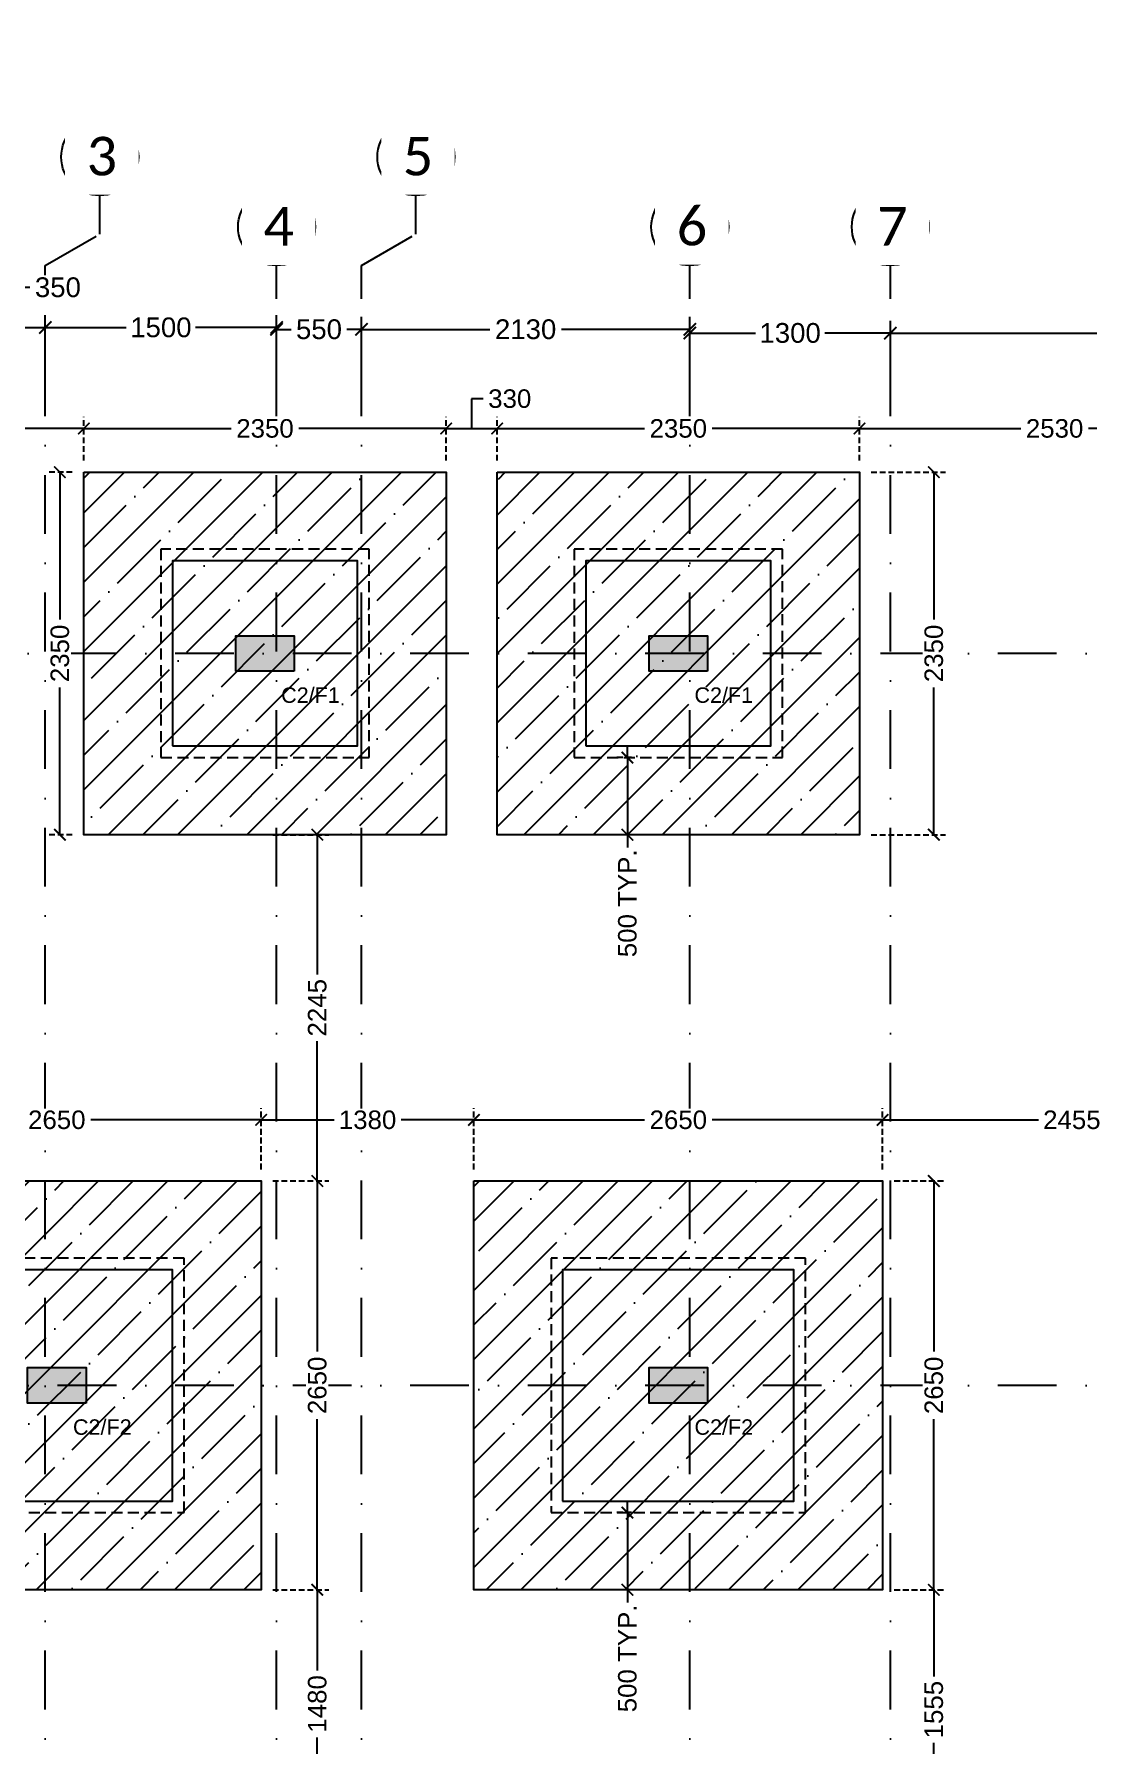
# Model space of a CAD drawing. Header units: millimetres. Extents: x -176651 to 388869, y -18959 to 486614.
# Drawn here: x 259295 to 266127, y 174825 to 185914 of the extents above; entities that cross this region are included whole.
import ezdxf
from ezdxf.xclip import XClip

# ---------------------------------------------------------------- set-up
doc = ezdxf.new("R2010")
doc.units = ezdxf.units.MM
doc.header["$LTSCALE"] = 150
doc.header["$XCLIPFRAME"] = 2
for name, pattern in [('3BHK-W(SB)$0$HIDDEN', [0.375, 0.25, -0.125]), ('DASHDOTX2', [50.8, 25.4, -12.7, 0, -12.7]), ('HIDDEN2', [4.7625, 3.175, -1.5875])]:
    doc.linetypes.add(name, pattern=pattern)
for name, color, linetype in [('ad-Column', 3, 'Continuous'), ('ad-Column Hatch', 125, 'Continuous'), ('ad-Footing line', 2, 'Continuous'), ('ad-Grid', 8, 'DASHDOTX2'), ('ad-PCC line', 8, 'HIDDEN2'), ('ad-Road', 2, 'Continuous'), ('ad-Road Hatch', 8, 'Continuous'), ('ad-Text main', 7, 'Continuous'), ('ad-Wall hatch', 8, 'Continuous')]:
    doc.layers.add(name, color=color, linetype=linetype)
for name, color, linetype, true_color in [('ad-Dimension', 5, 'Continuous', 0x0000ff), ('ad-External Dimension', 5, 'Continuous', 0x0000ff), ('ad-External Dimensions', 5, 'Continuous', 0x0000ff), ('ad-Footing Excavation', 30, 'Continuous', 0xff7f00), ('ad-Foundation text', 6, 'Continuous', 0xff00ff)]:
    doc.layers.add(name, color=color, linetype=linetype, true_color=true_color)
doc.layers.get('ad-External Dimensions').off()
doc.styles.get("Standard").update_dxf_attribs({"font": 'arial.ttf'})
doc.dimstyles.new('A-75-DIM-INT (Framing)', dxfattribs={"dimscale": 100, "dimtxt": 1.6, "dimasz": 1, "dimexe": 1, "dimexo": 1, "dimgap": 0.5, "dimtad": 0, "dimdec": 0, "dimdsep": 46, "dimtxsty": 'Standard', "dimblk": 'ARCHTICK', "dimcen": 0.025, "dimclrd": 5, "dimclre": 5, "dimclrt": 256, "dimazin": 2, "dimtfac": 1, "dimtdec": 0, "dimtmove": 1, "dimatfit": 0, "dimldrblk": 'ARCHTICK', "dimfxl": 1, "dimfxlon": 1, "dimtfill": 1, "dimtolj": 1, "dimtzin": 0, "dimarcsym": 0})
pattern_1 = [(45, (-985, -16725), (-224.5064, 224.5064), []), (45, (-760.5, -16725), (-224.5064, 224.5064), [396.875, -79.375, 0, -79.375])]
pattern_2 = [(45, (1695, -10390), (-224.506, 224.506), []), (45, (1919.5, -10390), (-224.506, 224.506), [396.875, -79.375, 0, -79.375])]

# ---------------------------------------------------------------- blocks, each defined once
blk = doc.blocks.new('A$C4fb60e89')
at = {"layer": 'ad-Road Hatch', "ltscale": 5, "transparency": 33554687}
h = blk.add_hatch(dxfattribs=at)
h.set_pattern_fill('AR-HBONE', color=256, scale=15)
h.set_pattern_definition([(45, (-193247.7, -428758.8), (0, 2155.2615), [4572, -1524]), (135, (-192170.1, -427681.1), (2e-13, 2155.2615), [4572, -1524])])
h.paths.add_polyline_path([(175594, -250241), (169178, -249341), (167473, -249057), (167473, -138694), (101313, -138694), (101313, -199954), (101308, -237995), (101040, -268291), (101008, -280968), (101066, -293684), (101243, -311127), (100910, -319344), (100949, -333937), (100669, -366960), (100727, -390983), (100669, -404586), (100538, -420418), (100467, -428759), (92426, -427265), (92163, -427209), (92163, -321454), (24803, -321454), (24803, -412961), (15653, -411029), (15654, -321452), (-19535, -321452), (-34427, -319477), (-65207, -315395), (-171770, -301268), (-185854, -298333), (-193248, -296832), (-193244, -292908), (-191914, -285219), (-191839, -284679), (-183397, -286393), (-169723, -289243), (-53141, -304698), (-18730, -309262), (15653, -309262), (15653, 703), (24803, 1115), (24803, -129544), (92163, -129544), (92163, 15133), (101313, 17713), (101313, -129544), (167473, -129544), (167473, 35552), (175738, 37855), (175849, 28595), (175836, 25947), (175777, 14040), (175855, 2316), (175660, -18036), (175731, -34039), (175718, -46839), (175673, -63402), (175816, -82072), (175542, -106356), (175490, -124641), (175575, -145019), (175731, -168892), (175797, -181269), (175797, -192667), (175744, -208200), (175829, -223277), (175888, -234871)])
h.paths.add_polyline_path([(24803, -309264), (92163, -309264), (92163, -138694), (24803, -138694)], flags=16)
blk = doc.blocks.new("Plot's Boundary")
at = {"layer": 'ad-Road', "ltscale": 5}
blk.add_blockref('A$C4fb60e89', (191839, 428759), dxfattribs=at)
blk = doc.blocks.new('zw$6AA0')
at = {"layer": 'ad-Column Hatch', "transparency": 33554687}
h = blk.add_hatch(color=256, dxfattribs=at)
h.dxf.hatch_style = 1
h.paths.add_polyline_path([(0, -230), (380, -230), (380, 0), (0, 0)])
at = {"layer": 'ad-Column'}
blk.add_lwpolyline([(0, -230), (380, -230), (380, 0), (0, 0)], close=True, dxfattribs=at)
blk = doc.blocks.new('1625E_Columns')
at = {"layer": 'ad-Column', "xscale": -1, "rotation": 359.9999999999997}
for p in [(4560, 13620), (7240, 13620), (3210, 8875), (7240, 8875)]:
    blk.add_blockref('zw$6AA0', p, dxfattribs=at)
blk = doc.blocks.new('_ArchTick')
at = {"color": 0, "linetype": 'ByBlock', "const_width": 0.15}
blk.add_lwpolyline([(-0.5, -0.5), (0.5, 0.5)], dxfattribs=at)
blk = doc.blocks.new('*D346')
at = {"layer": 'ad-Dimension', "lineweight": -2}
for p, q in [((2846, 15878), (2766, 15878)), ((2766, 15878), (2770, 15618)), ((2595, 15318), (2595, 15698)), ((2945, 15306), (2945, 15698)), ((2595, 15618), (2945, 15618))]:
    blk.add_line(p, q, dxfattribs=at)
at = {"layer": 'Defpoints', "color": 0}
for p in [(2945, 15618), (2595, 15238), (2945, 15226)]:
    blk.add_point(p, dxfattribs=at)
at = {"layer": 'ad-Dimension', "lineweight": -2, "xscale": 80, "yscale": 80, "zscale": 80, "rotation": 180}
blk.add_blockref('_ArchTick', (2595, 15618), dxfattribs=at)
at = {"layer": 'ad-Dimension', "lineweight": -2, "xscale": 80, "yscale": 80, "zscale": 80}
blk.add_blockref('_ArchTick', (2945, 15618), dxfattribs=at)
at = {"layer": 'ad-Dimension', "insert": (3027, 15878), "char_height": 128, "attachment_point": 5, "bg_fill": 3, "box_fill_scale": 1.1, "bg_fill_color": 257, "bg_fill_transparency": 0}
blk.add_mtext('\\A1;350', dxfattribs=at)
blk = doc.blocks.new('*D347')
at = {"layer": 'ad-Dimension', "lineweight": -2}
for p, q in [((2945, 15282), (2945, 15698)), ((4445, 15282), (4445, 15698)), ((2945, 15618), (3470, 15618)), ((4445, 15618), (3920, 15618))]:
    blk.add_line(p, q, dxfattribs=at)
at = {"layer": 'Defpoints', "color": 0}
for p in [(4445, 15618), (2945, 15202), (4445, 15202)]:
    blk.add_point(p, dxfattribs=at)
at = {"layer": 'ad-Dimension', "lineweight": -2, "xscale": 80, "yscale": 80, "zscale": 80, "rotation": 180}
blk.add_blockref('_ArchTick', (2945, 15618), dxfattribs=at)
at = {"layer": 'ad-Dimension', "lineweight": -2, "xscale": 80, "yscale": 80, "zscale": 80}
blk.add_blockref('_ArchTick', (4445, 15618), dxfattribs=at)
at = {"layer": 'ad-Dimension', "insert": (3695, 15618), "char_height": 128, "attachment_point": 5, "bg_fill": 3, "box_fill_scale": 1.1, "bg_fill_color": 257, "bg_fill_transparency": 0}
blk.add_mtext('\\A1;1500', dxfattribs=at)
blk = doc.blocks.new('*D348')
at = {"layer": 'ad-Dimension', "lineweight": -2}
for p, q in [((4445, 15220), (4445, 15686)), ((4995, 15306), (4995, 15686)), ((4445, 15606), (4539, 15606)), ((4995, 15606), (4901, 15606))]:
    blk.add_line(p, q, dxfattribs=at)
at = {"layer": 'Defpoints', "color": 0}
for p in [(4995, 15606), (4995, 15226), (4445, 15140)]:
    blk.add_point(p, dxfattribs=at)
at = {"layer": 'ad-Dimension', "lineweight": -2, "xscale": 80, "yscale": 80, "zscale": 80, "rotation": 180}
blk.add_blockref('_ArchTick', (4445, 15606), dxfattribs=at)
at = {"layer": 'ad-Dimension', "lineweight": -2, "xscale": 80, "yscale": 80, "zscale": 80}
blk.add_blockref('_ArchTick', (4995, 15606), dxfattribs=at)
at = {"layer": 'ad-Dimension', "insert": (4720, 15606), "char_height": 128, "attachment_point": 5, "bg_fill": 3, "box_fill_scale": 1.1, "bg_fill_color": 257, "bg_fill_transparency": 0}
blk.add_mtext('\\A1;550', dxfattribs=at)
blk = doc.blocks.new('*D349')
at = {"layer": 'ad-Dimension', "lineweight": -2}
for p, q in [((4995, 15220), (4995, 15686)), ((7125, 15306), (7125, 15686)), ((4995, 15606), (5828, 15606)), ((7125, 15606), (6292, 15606))]:
    blk.add_line(p, q, dxfattribs=at)
at = {"layer": 'Defpoints', "color": 0}
for p in [(7125, 15606), (7125, 15226), (4995, 15140)]:
    blk.add_point(p, dxfattribs=at)
at = {"layer": 'ad-Dimension', "lineweight": -2, "xscale": 80, "yscale": 80, "zscale": 80, "rotation": 180}
blk.add_blockref('_ArchTick', (4995, 15606), dxfattribs=at)
at = {"layer": 'ad-Dimension', "lineweight": -2, "xscale": 80, "yscale": 80, "zscale": 80}
blk.add_blockref('_ArchTick', (7125, 15606), dxfattribs=at)
at = {"layer": 'ad-Dimension', "insert": (6060, 15606), "char_height": 128, "attachment_point": 5, "bg_fill": 3, "box_fill_scale": 1.1, "bg_fill_color": 257, "bg_fill_transparency": 0}
blk.add_mtext('\\A1;2130', dxfattribs=at)
blk = doc.blocks.new('*D350')
at = {"layer": 'ad-Dimension', "lineweight": -2}
for p, q in [((7125, 15282), (7125, 15662)), ((8425, 15282), (8425, 15662)), ((7125, 15582), (7550, 15582)), ((8425, 15582), (8000, 15582))]:
    blk.add_line(p, q, dxfattribs=at)
at = {"layer": 'Defpoints', "color": 0}
for p in [(8425, 15582), (7125, 15202), (8425, 15202)]:
    blk.add_point(p, dxfattribs=at)
at = {"layer": 'ad-Dimension', "lineweight": -2, "xscale": 80, "yscale": 80, "zscale": 80, "rotation": 180}
blk.add_blockref('_ArchTick', (7125, 15582), dxfattribs=at)
at = {"layer": 'ad-Dimension', "lineweight": -2, "xscale": 80, "yscale": 80, "zscale": 80}
blk.add_blockref('_ArchTick', (8425, 15582), dxfattribs=at)
at = {"layer": 'ad-Dimension', "insert": (7775, 15582), "char_height": 128, "attachment_point": 5, "bg_fill": 3, "box_fill_scale": 1.1, "bg_fill_color": 257, "bg_fill_transparency": 0}
blk.add_mtext('\\A1;1300', dxfattribs=at)
blk = doc.blocks.new('*D351')
at = {"layer": 'ad-Dimension', "lineweight": -2}
for p, q in [((8425, 15282), (8425, 15662)), ((12005, 15282), (12005, 15662)), ((8425, 15582), (9984, 15582)), ((12005, 15582), (10446, 15582))]:
    blk.add_line(p, q, dxfattribs=at)
at = {"layer": 'Defpoints', "color": 0}
for p in [(12005, 15582), (8425, 15202), (12005, 15202)]:
    blk.add_point(p, dxfattribs=at)
at = {"layer": 'ad-Dimension', "lineweight": -2, "xscale": 80, "yscale": 80, "zscale": 80, "rotation": 180}
blk.add_blockref('_ArchTick', (8425, 15582), dxfattribs=at)
at = {"layer": 'ad-Dimension', "lineweight": -2, "xscale": 80, "yscale": 80, "zscale": 80}
blk.add_blockref('_ArchTick', (12005, 15582), dxfattribs=at)
at = {"layer": 'ad-Dimension', "insert": (10215, 15582), "char_height": 128, "attachment_point": 5, "bg_fill": 3, "box_fill_scale": 1.1, "bg_fill_color": 257, "bg_fill_transparency": 0}
blk.add_mtext('\\A1;3580', dxfattribs=at)
blk = doc.blocks.new('zw$D00E')
at = {"layer": 'ad-Footing line'}
for points in [[(-8350, -715), (-7150, -715), (-7150, 485), (-8350, 485)], [(-5670, -715), (-4470, -715), (-4470, 485), (-5670, 485)], [(-9850, -5610), (-8350, -5610), (-8350, -4110), (-9850, -4110)], [(-5820, -5610), (-4320, -5610), (-4320, -4110), (-5820, -4110)]]:
    blk.add_lwpolyline(points, close=True, dxfattribs=at)
at = {"layer": 'ad-PCC line', "ltscale": 0.15}
for points in [[(-8425, -790), (-7075, -790), (-7075, 560), (-8425, 560)], [(-5745, -790), (-4395, -790), (-4395, 560), (-5745, 560)], [(-9925, -5685), (-8275, -5685), (-8275, -4035), (-9925, -4035)], [(-5895, -5685), (-4245, -5685), (-4245, -4035), (-5895, -4035)]]:
    blk.add_lwpolyline(points, close=True, dxfattribs=at)
blk = doc.blocks.new('zw$3F63')
at = {"layer": 'ad-Foundation text', "char_height": 100, "width": 349.31, "attachment_point": 5}
for s, insert in [('\\pxt5;C2/F1', (-7455, -386)), ('\\pxt5;C2/F1', (-4775, -386)), ('\\pxt5;C2/F2', (-8805, -5131)), ('\\pxt5;C2/F2', (-4775, -5131))]:
    blk.add_mtext(s, dxfattribs=dict(at, insert=insert))
blk = doc.blocks.new('*D4')
at = {"layer": 'ad-External Dimension', "linetype": '3BHK-W(SB)$0$HIDDEN', "lineweight": -2}
for p, q in [((1365, 1135), (1365, 1418)), ((3195, 1135), (3195, 1418))]:
    blk.add_line(p, q, dxfattribs=at)
at = {"layer": 'ad-External Dimension', "lineweight": -2}
for p, q in [((1365, 1343), (2063, 1343)), ((3195, 1343), (2497, 1343))]:
    blk.add_line(p, q, dxfattribs=at)
at = {"layer": 'Defpoints', "color": 0}
for p in [(3195, 1343), (1365, 1060), (3195, 1060)]:
    blk.add_point(p, dxfattribs=at)
at = {"layer": 'ad-External Dimension', "lineweight": -2, "xscale": 75, "yscale": 75, "zscale": 75, "rotation": 180}
blk.add_blockref('_ArchTick', (1365, 1343), dxfattribs=at)
at = {"layer": 'ad-External Dimension', "lineweight": -2, "xscale": 75, "yscale": 75, "zscale": 75}
blk.add_blockref('_ArchTick', (3195, 1343), dxfattribs=at)
at = {"layer": 'ad-External Dimension', "insert": (2280, 1343), "char_height": 120, "attachment_point": 5, "bg_fill": 3, "box_fill_scale": 1.1, "bg_fill_color": 257, "bg_fill_transparency": 0}
blk.add_mtext('\\A1;1830', dxfattribs=at)
blk = doc.blocks.new('*D5')
at = {"layer": 'ad-External Dimension', "linetype": '3BHK-W(SB)$0$HIDDEN', "lineweight": -2}
for p, q in [((3195, 1135), (3195, 1418)), ((5545, 1135), (5545, 1418))]:
    blk.add_line(p, q, dxfattribs=at)
at = {"layer": 'ad-External Dimension', "lineweight": -2}
for p, q in [((3195, 1343), (4150, 1343)), ((5545, 1343), (4590, 1343))]:
    blk.add_line(p, q, dxfattribs=at)
at = {"layer": 'Defpoints', "color": 0}
for p in [(5545, 1343), (3195, 1060), (5545, 1060)]:
    blk.add_point(p, dxfattribs=at)
at = {"layer": 'ad-External Dimension', "lineweight": -2, "xscale": 75, "yscale": 75, "zscale": 75, "rotation": 180}
blk.add_blockref('_ArchTick', (3195, 1343), dxfattribs=at)
at = {"layer": 'ad-External Dimension', "lineweight": -2, "xscale": 75, "yscale": 75, "zscale": 75}
blk.add_blockref('_ArchTick', (5545, 1343), dxfattribs=at)
at = {"layer": 'ad-External Dimension', "insert": (4370, 1343), "char_height": 120, "attachment_point": 5, "bg_fill": 3, "box_fill_scale": 1.1, "bg_fill_color": 257, "bg_fill_transparency": 0}
blk.add_mtext('\\A1;2350', dxfattribs=at)
blk = doc.blocks.new('*D6')
at = {"layer": 'ad-External Dimension', "lineweight": -2}
for p, q in [((5785, 1536), (5710, 1536)), ((5710, 1536), (5710, 1343)), ((5545, 1343), (5875, 1343))]:
    blk.add_line(p, q, dxfattribs=at)
at = {"layer": 'ad-External Dimension', "linetype": '3BHK-W(SB)$0$HIDDEN', "lineweight": -2}
for p, q in [((5545, 1135), (5545, 1418)), ((5875, 1135), (5875, 1418))]:
    blk.add_line(p, q, dxfattribs=at)
at = {"layer": 'Defpoints', "color": 0}
for p in [(5875, 1343), (5545, 1060), (5875, 1060)]:
    blk.add_point(p, dxfattribs=at)
at = {"layer": 'ad-External Dimension', "lineweight": -2, "xscale": 75, "yscale": 75, "zscale": 75, "rotation": 180}
blk.add_blockref('_ArchTick', (5545, 1343), dxfattribs=at)
at = {"layer": 'ad-External Dimension', "lineweight": -2, "xscale": 75, "yscale": 75, "zscale": 75}
blk.add_blockref('_ArchTick', (5875, 1343), dxfattribs=at)
at = {"layer": 'ad-External Dimension', "insert": (5957, 1536), "char_height": 120, "attachment_point": 5, "bg_fill": 3, "box_fill_scale": 1.1, "bg_fill_color": 257, "bg_fill_transparency": 0}
blk.add_mtext('\\A1;330', dxfattribs=at)
blk = doc.blocks.new('*D7')
at = {"layer": 'ad-External Dimension', "linetype": '3BHK-W(SB)$0$HIDDEN', "lineweight": -2}
for p, q in [((5875, 1135), (5875, 1418)), ((8225, 1135), (8225, 1418))]:
    blk.add_line(p, q, dxfattribs=at)
at = {"layer": 'ad-External Dimension', "lineweight": -2}
for p, q in [((5875, 1343), (6830, 1343)), ((8225, 1343), (7270, 1343))]:
    blk.add_line(p, q, dxfattribs=at)
at = {"layer": 'Defpoints', "color": 0}
for p in [(8225, 1343), (5875, 1060), (8225, 1060)]:
    blk.add_point(p, dxfattribs=at)
at = {"layer": 'ad-External Dimension', "lineweight": -2, "xscale": 75, "yscale": 75, "zscale": 75, "rotation": 180}
blk.add_blockref('_ArchTick', (5875, 1343), dxfattribs=at)
at = {"layer": 'ad-External Dimension', "lineweight": -2, "xscale": 75, "yscale": 75, "zscale": 75}
blk.add_blockref('_ArchTick', (8225, 1343), dxfattribs=at)
at = {"layer": 'ad-External Dimension', "insert": (7050, 1343), "char_height": 120, "attachment_point": 5, "bg_fill": 3, "box_fill_scale": 1.1, "bg_fill_color": 257, "bg_fill_transparency": 0}
blk.add_mtext('\\A1;2350', dxfattribs=at)
blk = doc.blocks.new('*D8')
at = {"layer": 'ad-External Dimension', "linetype": '3BHK-W(SB)$0$HIDDEN', "lineweight": -2}
for p, q in [((4420, -3535), (4784, -3535)), ((4420, -6185), (4784, -6185))]:
    blk.add_line(p, q, dxfattribs=at)
at = {"layer": 'ad-External Dimension', "lineweight": -2}
for p, q in [((4709, -3535), (4709, -4640)), ((4709, -6185), (4709, -5080))]:
    blk.add_line(p, q, dxfattribs=at)
at = {"layer": 'Defpoints', "color": 0}
for p in [(4345, -3535), (4345, -6185), (4709, -6185)]:
    blk.add_point(p, dxfattribs=at)
at = {"layer": 'ad-External Dimension', "lineweight": -2, "xscale": 75, "yscale": 75, "zscale": 75}
for p, rotation in [((4709, -3535), 90), ((4709, -6185), 270)]:
    blk.add_blockref('_ArchTick', p, dxfattribs=dict(at, rotation=rotation))
at = {"layer": 'ad-External Dimension', "insert": (4709, -4860), "char_height": 120, "attachment_point": 5, "rotation": 90, "bg_fill": 3, "box_fill_scale": 1.1, "bg_fill_color": 257, "bg_fill_transparency": 0}
blk.add_mtext('\\A1;2650', dxfattribs=at)
blk = doc.blocks.new('*D9')
at = {"layer": 'ad-External Dimension', "linetype": '3BHK-W(SB)$0$HIDDEN', "lineweight": -2}
for p, q in [((4420, -1290), (4784, -1290)), ((4420, -3535), (4784, -3535))]:
    blk.add_line(p, q, dxfattribs=at)
at = {"layer": 'ad-External Dimension', "lineweight": -2}
for p, q in [((4709, -1290), (4709, -2196)), ((4709, -3535), (4709, -2629))]:
    blk.add_line(p, q, dxfattribs=at)
at = {"layer": 'Defpoints', "color": 0}
for p in [(4345, -1290), (4709, -1290), (4345, -3535)]:
    blk.add_point(p, dxfattribs=at)
at = {"layer": 'ad-External Dimension', "lineweight": -2, "xscale": 75, "yscale": 75, "zscale": 75}
for p, rotation in [((4709, -1290), 90), ((4709, -3535), 270)]:
    blk.add_blockref('_ArchTick', p, dxfattribs=dict(at, rotation=rotation))
at = {"layer": 'ad-External Dimension', "insert": (4709, -2412), "char_height": 120, "attachment_point": 5, "rotation": 90, "bg_fill": 3, "box_fill_scale": 1.1, "bg_fill_color": 257, "bg_fill_transparency": 0}
blk.add_mtext('\\A1;2245', dxfattribs=at)
blk = doc.blocks.new('*D10')
at = {"layer": 'ad-External Dimension', "linetype": '3BHK-W(SB)$0$HIDDEN', "lineweight": -2}
for p, q in [((4420, -6185), (4784, -6185)), ((4420, -7665), (4784, -7665))]:
    blk.add_line(p, q, dxfattribs=at)
at = {"layer": 'ad-External Dimension', "lineweight": -2}
for p, q in [((4709, -6185), (4709, -6708)), ((4709, -7665), (4709, -7142))]:
    blk.add_line(p, q, dxfattribs=at)
at = {"layer": 'Defpoints', "color": 0}
for p in [(4345, -6185), (4345, -7665), (4709, -7665)]:
    blk.add_point(p, dxfattribs=at)
at = {"layer": 'ad-External Dimension', "lineweight": -2, "xscale": 75, "yscale": 75, "zscale": 75}
for p, rotation in [((4709, -6185), 90), ((4709, -7665), 270)]:
    blk.add_blockref('_ArchTick', p, dxfattribs=dict(at, rotation=rotation))
at = {"layer": 'ad-External Dimension', "insert": (4709, -6925), "char_height": 120, "attachment_point": 5, "rotation": 90, "bg_fill": 3, "box_fill_scale": 1.1, "bg_fill_color": 257, "bg_fill_transparency": 0}
blk.add_mtext('\\A1;1480', dxfattribs=at)
blk = doc.blocks.new('*D12')
at = {"layer": 'ad-External Dimension', "linetype": '3BHK-W(SB)$0$HIDDEN', "lineweight": -2}
for p, q in [((1695, -3460), (1695, -3064)), ((4345, -3460), (4345, -3064))]:
    blk.add_line(p, q, dxfattribs=at)
at = {"layer": 'ad-External Dimension', "lineweight": -2}
for p, q in [((1695, -3139), (2800, -3139)), ((4345, -3139), (3240, -3139))]:
    blk.add_line(p, q, dxfattribs=at)
at = {"layer": 'Defpoints', "color": 0}
for p in [(4345, -3139), (1695, -3535), (4345, -3535)]:
    blk.add_point(p, dxfattribs=at)
at = {"layer": 'ad-External Dimension', "lineweight": -2, "xscale": 75, "yscale": 75, "zscale": 75, "rotation": 180}
blk.add_blockref('_ArchTick', (1695, -3139), dxfattribs=at)
at = {"layer": 'ad-External Dimension', "lineweight": -2, "xscale": 75, "yscale": 75, "zscale": 75}
blk.add_blockref('_ArchTick', (4345, -3139), dxfattribs=at)
at = {"layer": 'ad-External Dimension', "insert": (3020, -3139), "char_height": 120, "attachment_point": 5, "bg_fill": 3, "box_fill_scale": 1.1, "bg_fill_color": 257, "bg_fill_transparency": 0}
blk.add_mtext('\\A1;2650', dxfattribs=at)
blk = doc.blocks.new('*D13')
at = {"layer": 'ad-External Dimension', "linetype": '3BHK-W(SB)$0$HIDDEN', "lineweight": -2}
for p, q in [((5725, -3460), (5725, -3064)), ((8375, -3460), (8375, -3064))]:
    blk.add_line(p, q, dxfattribs=at)
at = {"layer": 'ad-External Dimension', "lineweight": -2}
for p, q in [((5725, -3139), (6830, -3139)), ((8375, -3139), (7270, -3139))]:
    blk.add_line(p, q, dxfattribs=at)
at = {"layer": 'Defpoints', "color": 0}
for p in [(8375, -3139), (5725, -3535), (8375, -3535)]:
    blk.add_point(p, dxfattribs=at)
at = {"layer": 'ad-External Dimension', "lineweight": -2, "xscale": 75, "yscale": 75, "zscale": 75, "rotation": 180}
blk.add_blockref('_ArchTick', (5725, -3139), dxfattribs=at)
at = {"layer": 'ad-External Dimension', "lineweight": -2, "xscale": 75, "yscale": 75, "zscale": 75}
blk.add_blockref('_ArchTick', (8375, -3139), dxfattribs=at)
at = {"layer": 'ad-External Dimension', "insert": (7050, -3139), "char_height": 120, "attachment_point": 5, "bg_fill": 3, "box_fill_scale": 1.1, "bg_fill_color": 257, "bg_fill_transparency": 0}
blk.add_mtext('\\A1;2650', dxfattribs=at)
blk = doc.blocks.new('*D14')
at = {"layer": 'ad-External Dimension', "linetype": '3BHK-W(SB)$0$HIDDEN', "lineweight": -2}
for p, q in [((8375, -3460), (8375, -3064)), ((10830, -3685), (10830, -3064))]:
    blk.add_line(p, q, dxfattribs=at)
at = {"layer": 'ad-External Dimension', "lineweight": -2}
for p, q in [((8375, -3139), (9386, -3139)), ((10830, -3139), (9819, -3139))]:
    blk.add_line(p, q, dxfattribs=at)
at = {"layer": 'Defpoints', "color": 0}
for p in [(10830, -3139), (8375, -3535), (10830, -3760)]:
    blk.add_point(p, dxfattribs=at)
at = {"layer": 'ad-External Dimension', "lineweight": -2, "xscale": 75, "yscale": 75, "zscale": 75, "rotation": 180}
blk.add_blockref('_ArchTick', (8375, -3139), dxfattribs=at)
at = {"layer": 'ad-External Dimension', "lineweight": -2, "xscale": 75, "yscale": 75, "zscale": 75}
blk.add_blockref('_ArchTick', (10830, -3139), dxfattribs=at)
at = {"layer": 'ad-External Dimension', "insert": (9602, -3139), "char_height": 120, "attachment_point": 5, "bg_fill": 3, "box_fill_scale": 1.1, "bg_fill_color": 257, "bg_fill_transparency": 0}
blk.add_mtext('\\A1;2455', dxfattribs=at)
blk = doc.blocks.new('*D16')
at = {"layer": 'ad-External Dimension', "linetype": '3BHK-W(SB)$0$HIDDEN', "lineweight": -2}
for p, q in [((3120, 1060), (2965, 1060)), ((3120, -1290), (2965, -1290))]:
    blk.add_line(p, q, dxfattribs=at)
at = {"layer": 'ad-External Dimension', "lineweight": -2}
for p, q in [((3040, 1060), (3040, 105)), ((3040, -1290), (3040, -335))]:
    blk.add_line(p, q, dxfattribs=at)
at = {"layer": 'Defpoints', "color": 0}
for p in [(3040, 1060), (3195, 1060), (3195, -1290)]:
    blk.add_point(p, dxfattribs=at)
at = {"layer": 'ad-External Dimension', "lineweight": -2, "xscale": 75, "yscale": 75, "zscale": 75}
for p, rotation in [((3040, 1060), 90), ((3040, -1290), 270)]:
    blk.add_blockref('_ArchTick', p, dxfattribs=dict(at, rotation=rotation))
at = {"layer": 'ad-External Dimension', "insert": (3040, -115), "char_height": 120, "attachment_point": 5, "rotation": 90, "bg_fill": 3, "box_fill_scale": 1.1, "bg_fill_color": 257, "bg_fill_transparency": 0}
blk.add_mtext('\\A1;2350', dxfattribs=at)
blk = doc.blocks.new('*D17')
at = {"layer": 'ad-External Dimension', "linetype": '3BHK-W(SB)$0$HIDDEN', "lineweight": -2}
for p, q in [((8300, 1060), (8782, 1060)), ((8300, -1290), (8782, -1290))]:
    blk.add_line(p, q, dxfattribs=at)
at = {"layer": 'ad-External Dimension', "lineweight": -2}
for p, q in [((8707, 1060), (8707, 105)), ((8707, -1290), (8707, -335))]:
    blk.add_line(p, q, dxfattribs=at)
at = {"layer": 'Defpoints', "color": 0}
for p in [(8225, 1060), (8707, 1060), (8225, -1290)]:
    blk.add_point(p, dxfattribs=at)
at = {"layer": 'ad-External Dimension', "lineweight": -2, "xscale": 75, "yscale": 75, "zscale": 75}
for p, rotation in [((8707, 1060), 90), ((8707, -1290), 270)]:
    blk.add_blockref('_ArchTick', p, dxfattribs=dict(at, rotation=rotation))
at = {"layer": 'ad-External Dimension', "insert": (8707, -115), "char_height": 120, "attachment_point": 5, "rotation": 90, "bg_fill": 3, "box_fill_scale": 1.1, "bg_fill_color": 257, "bg_fill_transparency": 0}
blk.add_mtext('\\A1;2350', dxfattribs=at)
blk = doc.blocks.new('*D18')
at = {"layer": 'ad-External Dimension', "linetype": '3BHK-W(SB)$0$HIDDEN', "lineweight": -2}
for p, q in [((8450, -3535), (8782, -3535)), ((8450, -6185), (8782, -6185))]:
    blk.add_line(p, q, dxfattribs=at)
at = {"layer": 'ad-External Dimension', "lineweight": -2}
for p, q in [((8707, -3535), (8707, -4640)), ((8707, -6185), (8707, -5080))]:
    blk.add_line(p, q, dxfattribs=at)
at = {"layer": 'Defpoints', "color": 0}
for p in [(8375, -3535), (8375, -6185), (8707, -6185)]:
    blk.add_point(p, dxfattribs=at)
at = {"layer": 'ad-External Dimension', "lineweight": -2, "xscale": 75, "yscale": 75, "zscale": 75}
for p, rotation in [((8707, -3535), 90), ((8707, -6185), 270)]:
    blk.add_blockref('_ArchTick', p, dxfattribs=dict(at, rotation=rotation))
at = {"layer": 'ad-External Dimension', "insert": (8707, -4860), "char_height": 120, "attachment_point": 5, "rotation": 90, "bg_fill": 3, "box_fill_scale": 1.1, "bg_fill_color": 257, "bg_fill_transparency": 0}
blk.add_mtext('\\A1;2650', dxfattribs=at)
blk = doc.blocks.new('*D19')
at = {"layer": 'ad-External Dimension', "linetype": '3BHK-W(SB)$0$HIDDEN', "lineweight": -2}
for p, q in [((8450, -6185), (8782, -6185)), ((8450, -7740), (8782, -7740))]:
    blk.add_line(p, q, dxfattribs=at)
at = {"layer": 'ad-External Dimension', "lineweight": -2}
for p, q in [((8707, -6185), (8707, -6748)), ((8707, -7740), (8707, -7177))]:
    blk.add_line(p, q, dxfattribs=at)
at = {"layer": 'Defpoints', "color": 0}
for p in [(8375, -6185), (8375, -7740), (8707, -7740)]:
    blk.add_point(p, dxfattribs=at)
at = {"layer": 'ad-External Dimension', "lineweight": -2, "xscale": 75, "yscale": 75, "zscale": 75}
for p, rotation in [((8707, -6185), 90), ((8707, -7740), 270)]:
    blk.add_blockref('_ArchTick', p, dxfattribs=dict(at, rotation=rotation))
at = {"layer": 'ad-External Dimension', "insert": (8707, -6962), "char_height": 120, "attachment_point": 5, "rotation": 90, "bg_fill": 3, "box_fill_scale": 1.1, "bg_fill_color": 257, "bg_fill_transparency": 0}
blk.add_mtext('\\A1;1555', dxfattribs=at)
blk = doc.blocks.new('*D23')
at = {"layer": 'ad-External Dimension', "linetype": '3BHK-W(SB)$0$HIDDEN', "lineweight": -2}
for p, q in [((8225, 1135), (8225, 1418)), ((10755, 1135), (10755, 1418))]:
    blk.add_line(p, q, dxfattribs=at)
at = {"layer": 'ad-External Dimension', "lineweight": -2}
for p, q in [((8225, 1343), (9270, 1343)), ((10755, 1343), (9710, 1343))]:
    blk.add_line(p, q, dxfattribs=at)
at = {"layer": 'Defpoints', "color": 0}
for p in [(10755, 1343), (8225, 1060), (10755, 1060)]:
    blk.add_point(p, dxfattribs=at)
at = {"layer": 'ad-External Dimension', "lineweight": -2, "xscale": 75, "yscale": 75, "zscale": 75, "rotation": 180}
blk.add_blockref('_ArchTick', (8225, 1343), dxfattribs=at)
at = {"layer": 'ad-External Dimension', "lineweight": -2, "xscale": 75, "yscale": 75, "zscale": 75}
blk.add_blockref('_ArchTick', (10755, 1343), dxfattribs=at)
at = {"layer": 'ad-External Dimension', "insert": (9490, 1343), "char_height": 120, "attachment_point": 5, "bg_fill": 3, "box_fill_scale": 1.1, "bg_fill_color": 257, "bg_fill_transparency": 0}
blk.add_mtext('\\A1;2530', dxfattribs=at)
blk = doc.blocks.new('*D71')
at = {"layer": 'ad-External Dimension', "linetype": '3BHK-W(SB)$0$HIDDEN', "lineweight": -2}
for p, q in [((4345, -3460), (4345, -3064)), ((5725, -3460), (5725, -3064))]:
    blk.add_line(p, q, dxfattribs=at)
at = {"layer": 'ad-External Dimension', "lineweight": -2}
for p, q in [((4345, -3139), (4818, -3139)), ((5725, -3139), (5252, -3139))]:
    blk.add_line(p, q, dxfattribs=at)
at = {"layer": 'Defpoints', "color": 0}
for p in [(5725, -3139), (4345, -3535), (5725, -3535)]:
    blk.add_point(p, dxfattribs=at)
at = {"layer": 'ad-External Dimension', "lineweight": -2, "xscale": 75, "yscale": 75, "zscale": 75, "rotation": 180}
blk.add_blockref('_ArchTick', (4345, -3139), dxfattribs=at)
at = {"layer": 'ad-External Dimension', "lineweight": -2, "xscale": 75, "yscale": 75, "zscale": 75}
blk.add_blockref('_ArchTick', (5725, -3139), dxfattribs=at)
at = {"layer": 'ad-External Dimension', "insert": (5035, -3139), "char_height": 120, "attachment_point": 5, "bg_fill": 3, "box_fill_scale": 1.1, "bg_fill_color": 257, "bg_fill_transparency": 0}
blk.add_mtext('\\A1;1380', dxfattribs=at)
blk = doc.blocks.new('*D75')
at = {"layer": 'ad-External Dimension', "lineweight": -2}
for p, q in [((6720, -790), (6720, -715)), ((6720, -790), (6720, -1290)), ((6720, -1290), (6720, -1383)), ((6720, -1290), (6720, -1365))]:
    blk.add_line(p, q, dxfattribs=at)
at = {"layer": 'ad-External Dimension', "linetype": '3BHK-W(SB)$0$HIDDEN', "lineweight": -2}
for p, q in [((6746, -790), (6645, -790)), ((6746, -1290), (6645, -1290))]:
    blk.add_line(p, q, dxfattribs=at)
at = {"layer": 'Defpoints', "color": 0}
for p in [(6821, -790), (6720, -1290), (6821, -1290)]:
    blk.add_point(p, dxfattribs=at)
at = {"layer": 'ad-External Dimension', "lineweight": -2, "xscale": 75, "yscale": 75, "zscale": 75}
for p, rotation in [((6720, -790), 270), ((6720, -1290), 90)]:
    blk.add_blockref('_ArchTick', p, dxfattribs=dict(at, rotation=rotation))
at = {"layer": 'ad-External Dimension', "insert": (6720, -1735), "char_height": 120, "attachment_point": 5, "rotation": 90, "bg_fill": 3, "box_fill_scale": 1.1, "bg_fill_color": 257, "bg_fill_transparency": 0}
blk.add_mtext('\\A1;500 TYP.', dxfattribs=at)
blk = doc.blocks.new('*D77')
at = {"layer": 'ad-External Dimension', "lineweight": -2}
for p, q in [((6720, -5685), (6720, -5610)), ((6720, -5685), (6720, -6185)), ((6720, -6185), (6720, -6278)), ((6720, -6185), (6720, -6260))]:
    blk.add_line(p, q, dxfattribs=at)
at = {"layer": 'ad-External Dimension', "linetype": '3BHK-W(SB)$0$HIDDEN', "lineweight": -2}
for p, q in [((6746, -5685), (6645, -5685)), ((6746, -6185), (6645, -6185))]:
    blk.add_line(p, q, dxfattribs=at)
at = {"layer": 'Defpoints', "color": 0}
for p in [(6821, -5685), (6720, -6185), (6821, -6185)]:
    blk.add_point(p, dxfattribs=at)
at = {"layer": 'ad-External Dimension', "lineweight": -2, "xscale": 75, "yscale": 75, "zscale": 75}
for p, rotation in [((6720, -5685), 270), ((6720, -6185), 90)]:
    blk.add_blockref('_ArchTick', p, dxfattribs=dict(at, rotation=rotation))
at = {"layer": 'ad-External Dimension', "insert": (6720, -6630), "char_height": 120, "attachment_point": 5, "rotation": 90, "bg_fill": 3, "box_fill_scale": 1.1, "bg_fill_color": 257, "bg_fill_transparency": 0}
blk.add_mtext('\\A1;500 TYP.', dxfattribs=at)
blk = doc.blocks.new('zw$13E6')
at = {"layer": 'ad-Wall hatch', "transparency": 33554687}
h = blk.add_hatch(dxfattribs=at)
h.set_pattern_fill('ANSI35', color=256, scale=50)
h.set_pattern_definition(pattern_1)
h.paths.add_polyline_path([(3195, 1060), (5545, 1060), (5545, -1290), (3195, -1290)])
h = blk.add_hatch(dxfattribs=at)
h.set_pattern_fill('ANSI35', color=256, scale=50)
h.set_pattern_definition(pattern_1)
h.paths.add_polyline_path([(5875, 1060), (8225, 1060), (8225, -1290), (5875, -1290)])
h = blk.add_hatch(dxfattribs=at)
h.set_pattern_fill('ANSI35', color=256, scale=50)
h.set_pattern_definition(pattern_2)
h.paths.add_polyline_path([(1695, -3535), (4345, -3535), (4345, -6185), (1695, -6185)])
h = blk.add_hatch(dxfattribs=at)
h.set_pattern_fill('ANSI35', color=256, scale=50)
h.set_pattern_definition(pattern_2)
h.paths.add_polyline_path([(5725, -3535), (8375, -3535), (8375, -6185), (5725, -6185)])
at = {"layer": 'ad-Footing Excavation'}
for points in [[(3195, 1060), (5545, 1060), (5545, -1290), (3195, -1290)], [(5875, 1060), (8225, 1060), (8225, -1290), (5875, -1290)], [(1695, -3535), (4345, -3535), (4345, -6185), (1695, -6185)], [(5725, -3535), (8375, -3535), (8375, -6185), (5725, -6185)]]:
    blk.add_lwpolyline(points, close=True, dxfattribs=at)
blk = doc.blocks.new('1625E_Grid')
at = {"layer": 'ad-Grid', "ltscale": 0.1}
for points in [[(3298.6, -4463.6), (3298.6, -4213.6), (2945, -4010), (2945, 16020), (3298.6, 16223.6), (3298.6, 16473.6)], [(5348.6, -4463.6), (5348.6, -4213.6), (4995, -4010), (4995, 16020), (5348.6, 16223.6), (5348.6, 16473.6)], [(4445, -4010), (4445, 16020)], [(7125, -4010), (7125, 16020)], [(8425, -4010), (8425, 16020)], [(15600, 13505), (-1800, 13505)], [(15600, 8760), (-1800, 8760)]]:
    blk.add_lwpolyline(points, dxfattribs=at)
at = {"layer": 'ad-Grid', "color": 7, "linetype": 'ByBlock'}
for centre in [(3298.6, 16723.6), (5348.6, 16723.6), (4445, 16270), (7125, 16270), (8425, 16270)]:
    blk.add_circle(centre, 250, dxfattribs=at)
at = {"layer": 'ad-Text main', "char_height": 250, "width": 227.385, "attachment_point": 5, "bg_fill": 2}
for s, insert in [('{\\fCalibri|b0|i0|c0|p34;3}', (3312, 16727.6)), ('{\\fCalibri|b0|i0|c0|p34;5}', (5362, 16727.6)), ('{\\fCalibri|b0|i0|c0|p34;4}', (4458.5, 16274)), ('{\\fCalibri|b0|i0|c0|p34;6}', (7138.5, 16274)), ('{\\fCalibri|b0|i0|c0|p34;7}', (8438.5, 16274))]:
    blk.add_mtext(s, dxfattribs=dict(at, insert=insert))
at = {"layer": 'ad-Dimension'}
dim = blk.add_linear_dim(base=(2945, 15617.7), p1=(2595, 15237.6), p2=(2945, 15225.7), dimstyle='A-75-DIM-INT (Framing)', override={"dimscale": 80, "dimblk": 'ArchTick', "dimclrd": 256, "dimclre": 256, "dimfxl": 10, "dimtfill": 1, "dimtfillclr": 0}, dxfattribs=at)
dim.commit()
dim.dimension.update_dxf_attribs({"geometry": '*D346', "text_midpoint": (2886.3, 15878.1), "dimtype": 128})
dim = blk.add_linear_dim(base=(4445, 15617.7), p1=(2945, 15202.3), p2=(4445, 15202.3), dimstyle='A-75-DIM-INT (Framing)', override={"dimscale": 80, "dimblk": 'ArchTick', "dimclrd": 256, "dimclre": 256, "dimfxl": 10, "dimtfill": 1, "dimtfillclr": 0}, dxfattribs=at)
dim.commit()
dim.dimension.update_dxf_attribs({"geometry": '*D347', "text_midpoint": (3695, 15617.7)})
dim = blk.add_linear_dim(base=(4995, 15605.8), p1=(4445, 15139.9), p2=(4995, 15225.7), dimstyle='A-75-DIM-INT (Framing)', override={"dimscale": 80, "dimblk": 'ArchTick', "dimclrd": 256, "dimclre": 256, "dimfxl": 10, "dimtfill": 1, "dimtfillclr": 0}, dxfattribs=at)
dim.commit()
dim.dimension.update_dxf_attribs({"geometry": '*D348', "text_midpoint": (4720, 15605.8)})
dim = blk.add_linear_dim(base=(7125, 15605.8), p1=(4995, 15139.9), p2=(7125, 15225.7), dimstyle='A-75-DIM-INT (Framing)', override={"dimscale": 80, "dimblk": 'ArchTick', "dimclrd": 256, "dimclre": 256, "dimfxl": 10, "dimtfill": 1, "dimtfillclr": 0}, dxfattribs=at)
dim.commit()
dim.dimension.update_dxf_attribs({"geometry": '*D349', "text_midpoint": (6060, 15605.8)})
dim = blk.add_linear_dim(base=(8425, 15582.4), p1=(7125, 15202.3), p2=(8425, 15202.3), dimstyle='A-75-DIM-INT (Framing)', override={"dimscale": 80, "dimblk": 'ArchTick', "dimclrd": 256, "dimclre": 256, "dimfxl": 10, "dimtfill": 1, "dimtfillclr": 0}, dxfattribs=at)
dim.commit()
dim.dimension.update_dxf_attribs({"geometry": '*D350', "text_midpoint": (7775, 15582.4)})
dim = blk.add_linear_dim(base=(12005, 15582.4), p1=(8425, 15202.3), p2=(12005, 15202.3), dimstyle='A-75-DIM-INT (Framing)', override={"dimscale": 80, "dimblk": 'ArchTick', "dimclrd": 256, "dimclre": 256, "dimfxl": 10, "dimtfill": 1, "dimtfillclr": 0}, dxfattribs=at)
dim.commit()
dim.dimension.update_dxf_attribs({"geometry": '*D351', "text_midpoint": (10215, 15582.4)})
blk = doc.blocks.new('1625E_Footing Layout')
ref = blk.add_blockref("Plot's Boundary", (0, 0))
XClip(ref).set_block_clipping_path([(245322.2775057808, 154244.8999686334), (289002.2775057808, 204914.8999686334)])
blk.add_blockref('1625E_Columns', (256422, 168395))
blk.add_blockref('1625E_Grid', (256422, 168395))
at = {"layer": 'ad-External Dimensions'}
for name in ['zw$D00E', 'zw$3F63']:
    blk.add_blockref(name, (268542, 182015), dxfattribs=at)
blk = doc.blocks.new('zw$67AC')
at = {"layer": 'ad-External Dimension'}
for base, p1, p2, picture, middle in [((3195, 1343.3), (1365, 1060), (3195, 1060), '*D4', (2280, 1343.3)), ((8375, -3139), (5725, -3535), (8375, -3535), '*D13', (7050, -3139))]:
    dim = blk.add_linear_dim(base=base, p1=p1, p2=p2, dimstyle='A-75-DIM-INT (Framing)', override={"dimscale": 75, "dimblk": 'ArchTick', "dimclrd": 256, "dimclre": 256, "dimfxl": 10, "dimtfill": 1, "dimtfillclr": 0}, dxfattribs=at)
    dim.commit()
    dim.dimension.update_dxf_attribs({"geometry": picture, "text_midpoint": middle})
for base, p1, p2, picture, middle in [((6720, -1290), (6821.4, -790), (6821.4, -1290), '*D75', (6720, -1734.7)), ((6720, -6185), (6821.4, -5685), (6821.4, -6185), '*D77', (6720, -6629.7))]:
    dim = blk.add_linear_dim(base=base, p1=p1, p2=p2, angle=270, text='500 TYP.', dimstyle='A-75-DIM-INT (Framing)', override={"dimscale": 75, "dimtxsty": 'Standard', "dimblk": 'ArchTick', "dimclrd": 256, "dimclre": 256, "dimfxl": 10, "dimtfill": 1, "dimtfillclr": 0, "dimtolj": 1}, dxfattribs=at)
    dim.commit()
    dim.dimension.update_dxf_attribs({"geometry": picture, "text_midpoint": middle, "dimtype": 128})
dim = blk.add_linear_dim(base=(4709.1, -6185), p1=(4345, -3535), p2=(4345, -6185), angle=90, dimstyle='A-75-DIM-INT (Framing)', override={"dimscale": 75, "dimblk": 'ArchTick', "dimclrd": 256, "dimclre": 256, "dimfxl": 10, "dimtfill": 1, "dimtfillclr": 0}, dxfattribs=at)
dim.commit()
dim.dimension.update_dxf_attribs({"geometry": '*D8', "text_midpoint": (4709.1, -4860)})
for base, p1, p2, picture, middle in [((5545, 1343.3), (3195, 1060), (5545, 1060), '*D5', (4370, 1343.3)), ((10830, -3139), (8375, -3535), (10830, -3760), '*D14', (9602.5, -3139))]:
    dim = blk.add_linear_dim(base=base, p1=p1, p2=p2, dimstyle='A-75-DIM-INT (Framing)', override={"dimscale": 75, "dimblk": 'ArchTick', "dimclrd": 256, "dimclre": 256, "dimfxl": 10, "dimtfill": 1, "dimtfillclr": 0}, dxfattribs=at)
    dim.commit()
    dim.dimension.update_dxf_attribs({"geometry": picture, "text_midpoint": middle})
for base, p1, p2, picture, middle in [((4709.1, -1290), (4345, -3535), (4345, -1290), '*D9', (4709.1, -2412.5)), ((4709.1, -7665), (4345, -6185), (4345, -7665), '*D10', (4709.1, -6925))]:
    dim = blk.add_linear_dim(base=base, p1=p1, p2=p2, angle=90, dimstyle='A-75-DIM-INT (Framing)', override={"dimscale": 75, "dimblk": 'ArchTick', "dimclrd": 256, "dimclre": 256, "dimfxl": 10, "dimtfill": 1, "dimtfillclr": 0}, dxfattribs=at)
    dim.commit()
    dim.dimension.update_dxf_attribs({"geometry": picture, "text_midpoint": middle})
dim = blk.add_linear_dim(base=(5875, 1343.3), p1=(5545, 1060), p2=(5875, 1060), dimstyle='A-75-DIM-INT (Framing)', override={"dimscale": 75, "dimblk": 'ArchTick', "dimclrd": 256, "dimclre": 256, "dimfxl": 10, "dimtfill": 1, "dimtfillclr": 0}, dxfattribs=at)
dim.commit()
dim.dimension.update_dxf_attribs({"geometry": '*D6', "text_midpoint": (5822.4, 1535.8), "dimtype": 128})
for base, p1, p2, picture, middle in [((3039.6, 1060), (3195, -1290), (3195, 1060), '*D16', (3039.6, -115)), ((8707.1, -6185), (8375, -3535), (8375, -6185), '*D18', (8707.1, -4860))]:
    dim = blk.add_linear_dim(base=base, p1=p1, p2=p2, angle=90, dimstyle='A-75-DIM-INT (Framing)', override={"dimscale": 75, "dimblk": 'ArchTick', "dimclrd": 256, "dimclre": 256, "dimfxl": 10, "dimtfill": 1, "dimtfillclr": 0}, dxfattribs=at)
    dim.commit()
    dim.dimension.update_dxf_attribs({"geometry": picture, "text_midpoint": middle})
dim = blk.add_linear_dim(base=(4345, -3139), p1=(1695, -3535), p2=(4345, -3535), dimstyle='A-75-DIM-INT (Framing)', override={"dimscale": 75, "dimblk": 'ArchTick', "dimclrd": 256, "dimclre": 256, "dimfxl": 10, "dimtfill": 1, "dimtfillclr": 0}, dxfattribs=at)
dim.commit()
dim.dimension.update_dxf_attribs({"geometry": '*D12', "text_midpoint": (3020, -3139)})
for base, p1, p2, picture, middle in [((8225, 1343.3), (5875, 1060), (8225, 1060), '*D7', (7050, 1343.3)), ((5725, -3139), (4345, -3535), (5725, -3535), '*D71', (5035, -3139))]:
    dim = blk.add_linear_dim(base=base, p1=p1, p2=p2, dimstyle='A-75-DIM-INT (Framing)', override={"dimscale": 75, "dimblk": 'ArchTick', "dimclrd": 256, "dimclre": 256, "dimfxl": 10, "dimtfill": 1, "dimtfillclr": 0}, dxfattribs=at)
    dim.commit()
    dim.dimension.update_dxf_attribs({"geometry": picture, "text_midpoint": middle})
dim = blk.add_linear_dim(base=(8707.1, -7740), p1=(8375, -6185), p2=(8375, -7740), angle=90, dimstyle='A-75-DIM-INT (Framing)', override={"dimscale": 75, "dimblk": 'ArchTick', "dimclrd": 256, "dimclre": 256, "dimfxl": 10, "dimtfill": 1, "dimtfillclr": 0}, dxfattribs=at)
dim.commit()
dim.dimension.update_dxf_attribs({"geometry": '*D19', "text_midpoint": (8707.1, -6962.5)})
dim = blk.add_linear_dim(base=(8707.1, 1060), p1=(8225, -1290), p2=(8225, 1060), angle=90, dimstyle='A-75-DIM-INT (Framing)', override={"dimscale": 75, "dimblk": 'ArchTick', "dimclrd": 256, "dimclre": 256, "dimfxl": 10, "dimtfill": 1, "dimtfillclr": 0}, dxfattribs=at)
dim.commit()
dim.dimension.update_dxf_attribs({"geometry": '*D17', "text_midpoint": (8707.1, -115)})
dim = blk.add_linear_dim(base=(10755, 1343.3), p1=(8225, 1060), p2=(10755, 1060), dimstyle='A-75-DIM-INT (Framing)', override={"dimscale": 75, "dimblk": 'ArchTick', "dimclrd": 256, "dimclre": 256, "dimfxl": 10, "dimtfill": 1, "dimtfillclr": 0}, dxfattribs=at)
dim.commit()
dim.dimension.update_dxf_attribs({"geometry": '*D23', "text_midpoint": (9490, 1343.3)})

msp = doc.modelspace()

# ---------------------------------------------------------------- block references
ref = msp.add_blockref('1625E_Footing Layout', (0, 0))
XClip(ref).set_block_clipping_path([(-176651.2716480088, -2838.4650931536), (388868.7283519913, 486613.8052760336)])

# ---------------------------------------------------------------- next in the draw order: block references
msp.add_blockref('zw$67AC', (256422, 182015))

# ---------------------------------------------------------------- next in the draw order: block references
at = {"layer": 'ad-Footing Excavation'}
msp.add_blockref('zw$13E6', (256422, 182015), dxfattribs=at)

doc.saveas('drawing.dxf')
